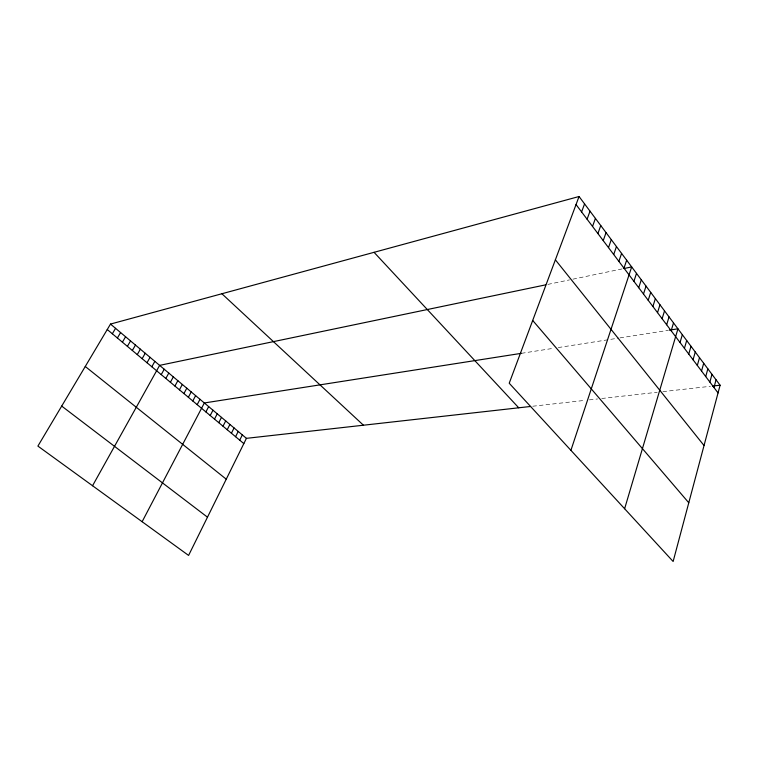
<?xml version="1.0" encoding="UTF-8"?>
<svg xmlns="http://www.w3.org/2000/svg" width="758" height="758" viewBox="0 0 758 758"><rect width="100%" height="100%" fill="white"/><g stroke="black" fill="none" stroke-linecap="round" stroke-linejoin="round"><path stroke-width="0.57" stroke-dasharray="3.79 2.84" d="M547.882 284.392L569.58 279.873M572.915 279.171L622.801 268.768M521.504 353.313L554.06 348.216M558.239 347.562L608.522 339.688M610.787 339.328L618.822 338.068M619.987 337.888L668.092 330.355M532.77 406.231L585.271 400.338M589.354 399.883L597.598 398.954M601.748 398.49L657.224 392.265M662.909 391.63L710.398 386.305"/><path stroke-width="1.14" d="M720.1 385.216L673.132 561.489L509.215 383.235L579.055 196.512L720.1 385.216L712.539 386.068M713.979 387.518L716.054 379.805M709.867 382.07L711.97 374.338M705.726 376.574L707.849 368.833M701.538 371.022L703.699 363.272M697.322 365.422L699.501 357.653M693.058 359.775L695.266 351.996M688.757 354.071L690.993 346.283M684.427 348.32L686.691 340.513M680.04 342.512L682.333 334.695M624.62 508.741L677.946 328.811L669.181 330.185M671.162 330.725L673.511 322.889M666.661 324.756L669.039 316.901M662.113 318.73L664.529 310.856M657.527 312.637L659.962 304.763M652.894 306.497L655.367 298.605M648.213 300.291L650.715 292.389M643.495 294.028L646.024 286.117M638.729 287.699L641.296 279.778M633.915 281.313L636.512 273.382M570.916 450.328L631.689 266.92L623.91 268.54M623.995 268.152L626.658 260.202M618.879 261.377L621.588 253.409M613.715 254.527L616.462 246.549M608.503 247.61L611.28 239.623M603.235 240.618L606.049 232.621M597.91 233.559L600.762 225.543M592.529 226.424L595.418 218.399M587.09 219.214L590.027 211.179M581.594 211.927L584.57 203.883M530.591 406.468L246.426 438.342L188.59 555.425L37.9 446.092L110.497 324.073L579.055 196.512M239.718 440.171L242.333 434.903M235.577 436.712L238.211 431.435M231.408 433.235L234.07 427.948M227.22 429.739L229.901 424.442M223.013 426.214L225.704 420.917M218.768 422.67L221.488 417.374M214.505 419.108L217.233 413.802M210.212 415.526L212.97 410.211M205.901 411.926L208.668 406.601M142.125 521.712L204.347 402.962L521.504 353.313M197.184 404.639L199.998 399.305M192.788 400.973L195.621 395.629M188.363 397.277L191.215 391.933M183.91 393.563L186.79 388.2M179.438 389.82L182.327 384.458M174.927 386.049L177.846 380.687M170.389 382.269L173.326 376.897M165.831 378.45L168.788 373.078M161.236 374.623L164.221 369.231M92.552 485.745L159.625 365.365L545.656 284.856M151.827 366.758L154.85 361.358M147.005 362.731L150.056 357.321M142.144 358.676L145.223 353.266M137.264 354.592L140.363 349.173M132.347 350.48L135.464 345.061M127.391 346.349L130.537 340.92M122.408 342.18L125.582 336.751M117.395 337.992L120.588 332.554M112.345 333.776L115.557 328.328M61.701 406.089L207.484 517.183M85.266 366.484L226.254 479.189M107.257 329.531L243.83 443.601M110.497 324.073L246.426 438.342M221.895 293.744L363.442 425.219M374.064 252.319L518.737 407.804M532.694 320.445L688.785 502.772M555.377 259.814L704.03 445.533M576.042 204.556L718.044 392.919"/></g></svg>
